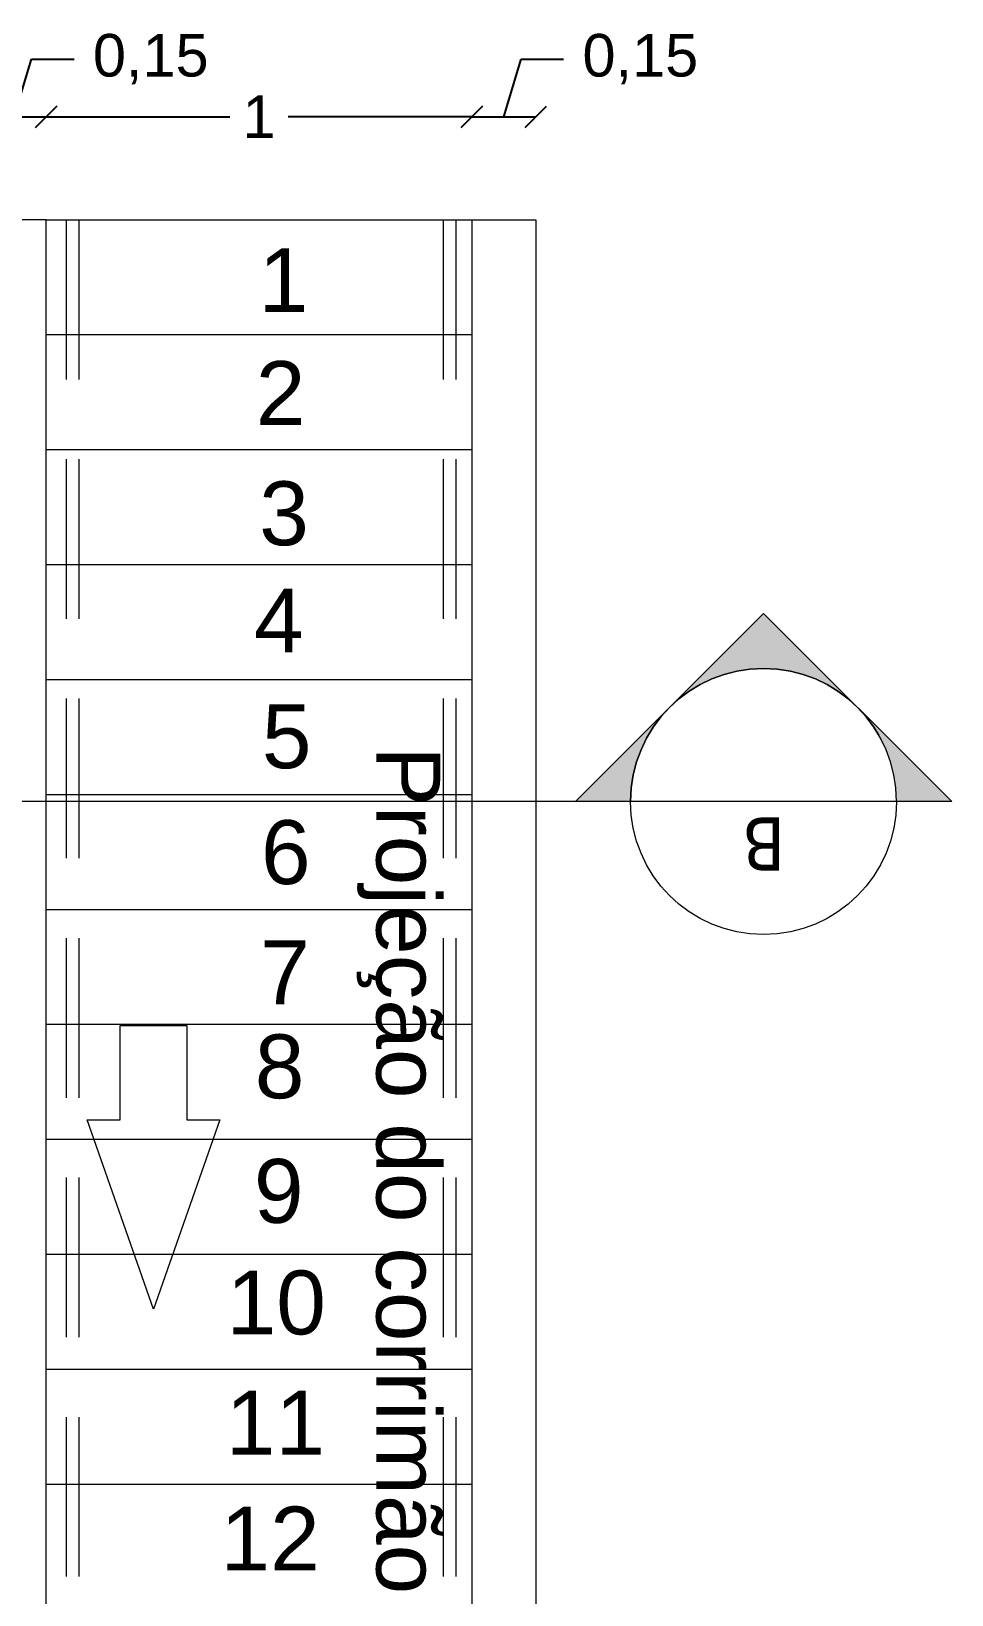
# Model space of a CAD drawing. Header units: metres. Extents: x 1628 to 1845, y 824 to 931.
# Drawn here: x 1652.386 to 1654.548, y 868.599 to 872.272 of the extents above; entities that cross this region are included whole.
import ezdxf
from ezdxf.enums import TextEntityAlignment as Align

# ---------------------------------------------------------------- set-up
doc = ezdxf.new("R2010")
doc.units = ezdxf.units.M
doc.header["$LTSCALE"] = 0.15
for name, pattern in [('ACAD_ISO02W100', [15, 12, -3]), ('CONTINUO', [0]), ('HIDDEN', [0.375, 0.25, -0.125])]:
    doc.linetypes.add(name, pattern=pattern)
doc.layers.get('0').update_dxf_attribs({"lineweight": 0, "plot": 0})
doc.layers.get('Defpoints').update_dxf_attribs({"lineweight": 0})
for name, color, linetype, lineweight in [('Alvenaria', 170, 'Continuous', 0), ('Alvenaria ext', 5, 'Continuous', 5), ('Cotas', 1, 'Continuous', 0), ('Linhas invisíveis', 6, 'ACAD_ISO02W100', 0), ('Texto', 7, 'Continuous', 0)]:
    doc.layers.add(name, color=color, linetype=linetype, lineweight=lineweight)
doc.styles.add('Lunardi', font='arial.ttf', dxfattribs={"height": 0.15})
doc.styles.get("Standard").update_dxf_attribs({"font": 'arial.ttf'})
doc.styles.add('Tahoma', font='tahoma.ttf')
doc.dimstyles.new('Lunardi', dxfattribs={"dimtxt": 0.1, "dimasz": 0.05, "dimexe": 0, "dimexo": 0.05, "dimgap": 0.05, "dimtad": 0, "dimzin": 9, "dimtxsty": 'Standard', "dimblk": 'OBLIQUE', "dimcen": 0, "dimse1": 1, "dimse2": 1, "dimclrd": 1, "dimclre": 1, "dimclrt": 1, "dimadec": 0, "dimazin": 0, "dimtfac": 1, "dimtmove": 1, "dimatfit": 2, "dimldrblk": 'OBLIQUE', "dimfxl": 1, "dimarcsym": 0})

# ---------------------------------------------------------------- blocks, each defined once
blk = doc.blocks.new('*U103')
h = blk.add_hatch(color=256)
edge = h.paths.add_edge_path()
edge.add_line((0.3125, 0), (0.4419, 0))
edge.add_line((0.4419, 0), (0, -0.4419))
edge.add_line((0, -0.4419), (-0.4419, 0))
edge.add_line((-0.4419, 0), (-0.3125, 0))
edge.add_arc((0, 0), 0.3125, 180, 360)
for p, q in [((-0.3125, 0), (0.3125, 0)), ((0.3125, 0), (13.7183, 0))]:
    blk.add_line(p, q)
blk.add_lwpolyline([(0.3125, 0), (0.4419, 0), (0, -0.4419), (-0.4419, 0), (-0.3125, 0, 1)], format="xyb", close=True)
blk.add_circle((0, 0), 0.3125)
at = {"style": 'Tahoma', "flags": 8}
for tag, p in [('VIEWNUMBER', (0, 0)), ('VIEWNUMBER-b', (14.0308, 0))]:
    blk.add_attdef(tag, text='', height=0.125, dxfattribs=at).set_placement(p, align=Align.BOTTOM_CENTER)
for tag, p in [('SHEETNUMBER', (0, -0.0625)), ('SHEETNUMBER-b', (14.0308, -0.0625))]:
    blk.add_attdef(tag, text='', height=0.125, dxfattribs=at).set_placement(p, align=Align.TOP_CENTER)
blk = doc.blocks.new('seta')
at = {"layer": 'Texto', "color": 0}
for p, q in [((1691.1713, 867.2386), (1691.3272, 867.2386)), ((1691.1713, 867.0165), (1691.1713, 867.2386)), ((1691.3272, 867.2386), (1691.3272, 867.0165)), ((1691.2492, 866.5722), (1691.0934, 867.0165)), ((1691.0934, 867.0165), (1691.1713, 867.0165)), ((1691.4051, 867.0165), (1691.2492, 866.5722)), ((1691.3272, 867.0165), (1691.4051, 867.0165))]:
    blk.add_line(p, q, dxfattribs=at)
blk = doc.blocks.new('_Oblique')
at = {"color": 0, "linetype": 'ByBlock', "lineweight": -2}
blk.add_line((-0.5, -0.5), (0.5, 0.5), dxfattribs=at)
blk = doc.blocks.new('*D205')
at = {"layer": 'Cotas', "color": 1, "linetype": 'CONTINUO', "lineweight": -2, "ltscale": 10}
for p, q in [((1652.3462, 872.0711), (1652.3867, 872.2062)), ((1652.3867, 872.2062), (1652.4867, 872.2062)), ((1652.2712, 872.0711), (1652.4212, 872.0711))]:
    blk.add_line(p, q, dxfattribs=at)
at = {"layer": 'Defpoints', "color": 0, "linetype": 'CONTINUO', "ltscale": 10}
for p in [(1652.4212, 872.0711), (1652.2712, 871.8292), (1652.4212, 871.8292)]:
    blk.add_point(p, dxfattribs=at)
at = {"layer": 'Cotas', "color": 1, "linetype": 'CONTINUO', "lineweight": -2, "ltscale": 10, "xscale": 0.05, "yscale": 0.05, "zscale": 0.05, "rotation": 180}
blk.add_blockref('_Oblique', (1652.2712, 872.0711), dxfattribs=at)
at = {"layer": 'Cotas', "color": 1, "linetype": 'CONTINUO', "lineweight": -2, "ltscale": 10, "xscale": 0.05, "yscale": 0.05, "zscale": 0.05}
blk.add_blockref('_Oblique', (1652.4212, 872.0711), dxfattribs=at)
at = {"layer": 'Cotas', "color": 1, "linetype": 'CONTINUO', "ltscale": 10, "insert": (1652.667, 872.2062), "char_height": 0.1, "attachment_point": 5}
blk.add_mtext('0,15', dxfattribs=at)
blk = doc.blocks.new('*D206')
at = {"layer": 'Cotas', "color": 1, "linetype": 'CONTINUO', "lineweight": -2, "ltscale": 10}
for p, q in [((1652.4212, 872.0711), (1652.8528, 872.0711)), ((1653.4212, 872.0711), (1652.9896, 872.0711))]:
    blk.add_line(p, q, dxfattribs=at)
at = {"layer": 'Defpoints', "color": 0, "linetype": 'CONTINUO', "ltscale": 10}
for p in [(1653.4212, 872.0711), (1652.4212, 871.8292), (1653.4212, 871.8292)]:
    blk.add_point(p, dxfattribs=at)
at = {"layer": 'Cotas', "color": 1, "linetype": 'CONTINUO', "lineweight": -2, "ltscale": 10, "xscale": 0.05, "yscale": 0.05, "zscale": 0.05, "rotation": 180}
blk.add_blockref('_Oblique', (1652.4212, 872.0711), dxfattribs=at)
at = {"layer": 'Cotas', "color": 1, "linetype": 'CONTINUO', "lineweight": -2, "ltscale": 10, "xscale": 0.05, "yscale": 0.05, "zscale": 0.05}
blk.add_blockref('_Oblique', (1653.4212, 872.0711), dxfattribs=at)
at = {"layer": 'Cotas', "color": 1, "linetype": 'CONTINUO', "ltscale": 10, "insert": (1652.9212, 872.0711), "char_height": 0.1, "attachment_point": 5}
blk.add_mtext('1', dxfattribs=at)
blk = doc.blocks.new('*D207')
at = {"layer": 'Cotas', "color": 1, "linetype": 'CONTINUO', "lineweight": -2, "ltscale": 10}
for p, q in [((1653.4962, 872.0711), (1653.5367, 872.2062)), ((1653.5367, 872.2062), (1653.6367, 872.2062)), ((1653.4212, 872.0711), (1653.5712, 872.0711))]:
    blk.add_line(p, q, dxfattribs=at)
at = {"layer": 'Defpoints', "color": 0, "linetype": 'CONTINUO', "ltscale": 10}
for p in [(1653.5712, 872.0711), (1653.4212, 871.8292), (1653.5712, 871.8292)]:
    blk.add_point(p, dxfattribs=at)
at = {"layer": 'Cotas', "color": 1, "linetype": 'CONTINUO', "lineweight": -2, "ltscale": 10, "xscale": 0.05, "yscale": 0.05, "zscale": 0.05, "rotation": 180}
blk.add_blockref('_Oblique', (1653.4212, 872.0711), dxfattribs=at)
at = {"layer": 'Cotas', "color": 1, "linetype": 'CONTINUO', "lineweight": -2, "ltscale": 10, "xscale": 0.05, "yscale": 0.05, "zscale": 0.05}
blk.add_blockref('_Oblique', (1653.5712, 872.0711), dxfattribs=at)
at = {"layer": 'Cotas', "color": 1, "linetype": 'CONTINUO', "ltscale": 10, "insert": (1653.817, 872.2062), "char_height": 0.1, "attachment_point": 5}
blk.add_mtext('0,15', dxfattribs=at)

msp = doc.modelspace()

# ---------------------------------------------------------------- linework, layer by layer
at = {"layer": 'Alvenaria'}
for p, q in [((1652.4212, 866.9201), (1652.4212, 871.8292)), ((1652.4212, 871.8292), (1653.5712, 871.8292)), ((1653.4212, 871.8292), (1653.4212, 865.9201)), ((1653.5712, 871.8292), (1653.5712, 865.7701)), ((1652.4212, 871.5592), (1653.4212, 871.5592)), ((1652.4212, 871.2892), (1653.4212, 871.2892)), ((1652.4212, 871.0192), (1653.4212, 871.0192)), ((1652.4212, 870.7492), (1653.4212, 870.7492)), ((1652.4212, 870.4792), (1653.4212, 870.4792)), ((1652.4212, 870.2092), (1653.4212, 870.2092)), ((1652.4212, 869.9392), (1653.4212, 869.9392)), ((1652.4212, 869.6692), (1653.4212, 869.6692)), ((1652.4212, 869.3992), (1653.4212, 869.3992)), ((1652.4212, 869.1292), (1653.4212, 869.1292)), ((1652.4212, 868.8592), (1653.4212, 868.8592))]:
    msp.add_line(p, q, dxfattribs=at)
at = {"layer": 'Alvenaria ext'}
msp.add_line((1652.4212, 871.8292), (1652.2712, 871.8292), dxfattribs=at)
at = {"layer": 'Linhas invisíveis', "color": 6, "linetype": 'HIDDEN', "ltscale": 10}
for p, q in [((1652.4684, 871.8292), (1652.4684, 866.9201)), ((1652.4984, 871.8292), (1652.4984, 866.9201)), ((1653.3536, 871.8292), (1653.3536, 866.9201)), ((1653.3836, 871.8292), (1653.3836, 866.9201))]:
    msp.add_line(p, q, dxfattribs=at)

# ---------------------------------------------------------------- block references
at = {"layer": 'Linhas invisíveis'}
ref = msp.add_blockref('*U103', (1654.1065, 870.4626), dxfattribs=dict(at, rotation=180))
ref.add_attrib('VIEWNUMBER', 'B', dxfattribs={"layer": '0', "height": 0.125, "rotation": 180, "style": 'Tahoma'}).set_placement((1654.1065, 870.4626), align=Align.BOTTOM_CENTER)
at = {"layer": 'Texto'}
msp.add_blockref('seta', (-38.5758, 2.698), dxfattribs=at)

# ---------------------------------------------------------------- texts
at = {"layer": 'Linhas invisíveis', "color": 6, "linetype": 'HIDDEN', "ltscale": 10, "insert": (1653.3469, 870.5918), "char_height": 0.15, "attachment_point": 1, "rotation": 270, "style": 'Lunardi'}
msp.add_mtext_dynamic_manual_height_columns('Projeção do corrimão', width=2.084963, gutter_width=0.75, heights=[0], dxfattribs=at)
at = {"layer": 'Texto', "char_height": 0.15, "attachment_point": 1, "rotation": 359.9957, "style": 'Lunardi'}
for s, insert, width in [('1', (1652.9205, 871.7623), 0.258983), ('2', (1652.9137, 871.4969), 0.258983), ('3', (1652.9219, 871.2145), 0.258983), ('4', (1652.9095, 870.9629), 0.258983), ('5', (1652.928, 870.6907), 0.258983), ('6', (1652.9259, 870.4186), 0.258983), ('7', (1652.9238, 870.1361), 0.258983), ('8', (1652.9114, 869.9154), 0.258983), ('9', (1652.9093, 869.6227), 0.258983), ('10', (1652.8453, 869.3608), 0.258983), ('11', (1652.8433, 869.0784), 0.258971), ('12', (1652.8308, 868.8062), 0.258971)]:
    msp.add_mtext(s, dxfattribs=dict(at, insert=insert, width=width))

# ---------------------------------------------------------------- dimensions: what is measured, and where the dimension line sits
at = {"layer": 'Cotas', "linetype": 'CONTINUO', "ltscale": 10}
for base, p1, p2, picture, middle in [((1652.4212, 872.0711), (1652.2712, 871.8292), (1652.4212, 871.8292), '*D205', (1652.5367, 872.2062)), ((1653.5712, 872.0711), (1653.4212, 871.8292), (1653.5712, 871.8292), '*D207', (1653.6867, 872.2062)), ((1653.4212, 872.0711), (1652.4212, 871.8292), (1653.4212, 871.8292), '*D206', (1652.9212, 872.0711))]:
    dim = msp.add_linear_dim(base=base, p1=p1, p2=p2, dimstyle='Lunardi', override={"dimfxlon": 1}, dxfattribs=at)
    dim.commit()
    dim.dimension.update_dxf_attribs({"geometry": picture, "text_midpoint": middle})

doc.saveas('drawing.dxf')
